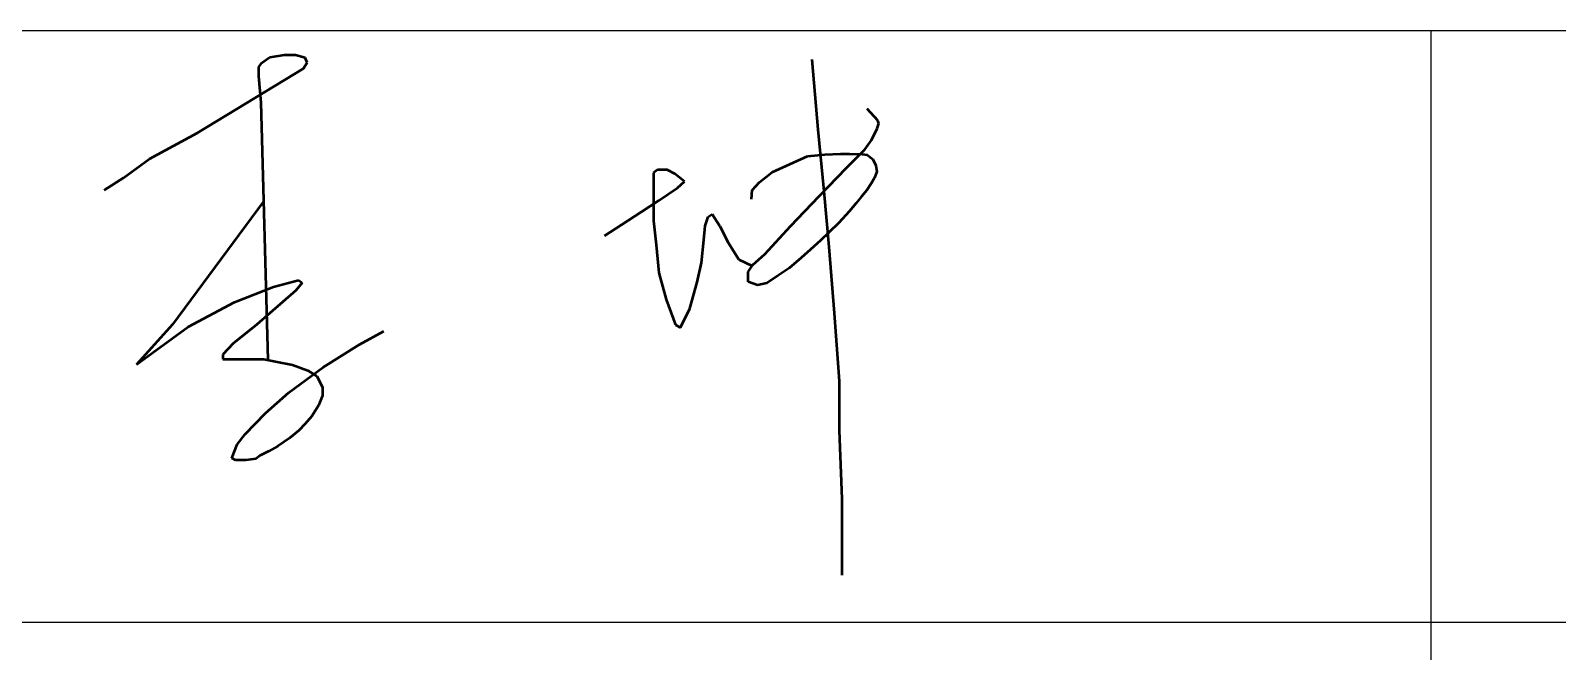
# Model space of a CAD drawing. Extents: x 5211311 to 5622788, y -441754 to -251897.
# Drawn here: x 5242771 to 5244449, y -285397 to -284715 of the extents above; entities that cross this region are included whole.
import ezdxf
from ezdxf.enums import TextEntityAlignment as Align

# ---------------------------------------------------------------- set-up
doc = ezdxf.new("R2010")
doc.units = 0
doc.header["$LTSCALE"] = 1000
doc.header["$MEASUREMENT"] = 0
doc.layers.get('0').update_dxf_attribs({"linetype": 'CONTINUOUS'})
doc.styles.add('sceie', font='sceie.shx', dxfattribs={"width": 0.7, "bigfont": 'sceic.shx'})

# ---------------------------------------------------------------- blocks, each defined once
blk = doc.blocks.new('签名')
at = {"lineweight": 50}
for p, q in [((5484443.6, -513930.1), (5484440.9, -513933.4)), ((5484453.3, -513923.1), (5484443.6, -513930.1)), ((5484469, -513920.7), (5484453.3, -513923.1)), ((5484481.4, -513920.7), (5484469, -513920.7)), ((5484492.1, -513923.7), (5484481.4, -513920.7)), ((5484490.2, -513935.2), (5484494.5, -513928.9)), ((5484494.5, -513928.9), (5484492.1, -513923.7)), ((5485048.8, -513925.4), (5485055.2, -514002.4)), ((5484373.9, -514006.1), (5484490.2, -513935.2)), ((5484440.9, -513933.4), (5484440.9, -513943.7)), ((5484440.9, -513943.7), (5484443.6, -513972.8)), ((5484443.6, -513972.8), (5484451, -514255.5)), ((5485121.3, -513992.4), (5485109.4, -513979.5)), ((5485120.6, -514001.4), (5485122.4, -513995.7)), ((5485122.4, -513995.7), (5485121.3, -513992.4)), ((5484321.1, -514034.4), (5484373.9, -514006.1)), ((5485055.2, -514002.4), (5485062, -514069.9)), ((5485114.2, -514014.2), (5485120.6, -514001.4)), ((5485044.1, -514031.7), (5485063, -514029.9)), ((5485063, -514029.9), (5485080.4, -514029)), ((5485080.4, -514029), (5485090.1, -514029)), ((5485086.9, -514044.6), (5485106.8, -514024.4)), ((5485090.1, -514029), (5485104, -514029.4)), ((5485104, -514029.4), (5485109.7, -514030.2)), ((5485106.8, -514024.4), (5485114.2, -514014.2)), ((5485109.7, -514030.2), (5485115.9, -514035.1)), ((5484292.6, -514055.3), (5484321.1, -514034.4)), ((5484879.2, -514046.7), (5484874.9, -514049.8)), ((5484889.7, -514046.7), (5484879.2, -514046.7)), ((5484898.3, -514051.1), (5484889.7, -514046.7)), ((5485005.3, -514049.1), (5485024.5, -514040.5)), ((5485024.5, -514040.5), (5485044.1, -514031.7)), ((5485056.7, -514075.4), (5485086.9, -514044.6)), ((5485115.9, -514035.1), (5485118.9, -514041.7)), ((5485118.9, -514041.7), (5485120, -514048.5)), ((5484271.3, -514069.1), (5484292.6, -514055.3)), ((5484874.9, -514049.8), (5484874.9, -514102.5)), ((5484908.7, -514059.3), (5484898.3, -514051.1)), ((5484901.1, -514066.5), (5484908.7, -514059.3)), ((5484983.3, -514069.1), (5484991.3, -514060.1)), ((5484991.3, -514060.1), (5485005.3, -514049.1)), ((5485114, -514061.8), (5485109.3, -514068.9)), ((5485117.5, -514055.4), (5485114, -514061.8)), ((5485120, -514048.5), (5485117.5, -514055.4)), ((5484861.5, -514092.7), (5484880.5, -514080.4)), ((5484880.5, -514080.4), (5484901.1, -514066.5)), ((5484982.5, -514078.8), (5484983.3, -514069.1)), ((5485025.4, -514108.5), (5485056.7, -514075.4)), ((5485062, -514069.9), (5485067.5, -514131.4)), ((5485103.3, -514075.8), (5485097.5, -514083.1)), ((5485109.3, -514068.9), (5485103.3, -514075.8)), ((5484446.4, -514081.4), (5484346.3, -514216.5)), ((5484839.8, -514106.9), (5484861.5, -514092.7)), ((5484935, -514098.4), (5484939.2, -514095.3)), ((5484939.2, -514095.3), (5484947.6, -514108.5)), ((5485089.8, -514092.4), (5485078.3, -514104.8)), ((5485097.5, -514083.1), (5485089.8, -514092.4)), ((5484820.9, -514119.1), (5484839.8, -514106.9)), ((5484874.9, -514102.5), (5484877.6, -514129)), ((5484930.1, -514124), (5484931.7, -514108.3)), ((5484931.7, -514108.3), (5484935, -514098.4)), ((5484947.6, -514108.5), (5484956.8, -514126.6)), ((5484997.2, -514139.3), (5485025.4, -514108.5)), ((5485078.3, -514104.8), (5485067.4, -514115.4)), ((5484877.6, -514129), (5484880.8, -514159.7)), ((5484927.5, -514148.8), (5484930.1, -514124)), ((5484956.8, -514126.6), (5484968.5, -514145.2)), ((5485058.2, -514124.4), (5485047.3, -514134.3)), ((5485067.4, -514115.4), (5485058.2, -514124.4)), ((5485067.5, -514131.4), (5485073.4, -514204.2)), ((5484968.5, -514145.2), (5484983.1, -514152.1)), ((5484983.9, -514150.9), (5484997.2, -514139.3)), ((5485037, -514143.3), (5485023.8, -514154.8)), ((5485047.3, -514134.3), (5485037, -514143.3)), ((5484880.8, -514159.7), (5484888.6, -514189.2)), ((5484922.8, -514170.1), (5484927.5, -514148.8)), ((5484978.8, -514158.7), (5484983.9, -514150.9)), ((5484978.8, -514169.6), (5484978.8, -514158.7)), ((5485011.7, -514162.9), (5484999.4, -514171.2)), ((5485023.8, -514154.8), (5485011.7, -514162.9)), ((5484414.5, -514192), (5484457.3, -514175.3)), ((5484482.1, -514179.3), (5484439.1, -514216.7)), ((5484457.3, -514175.3), (5484484.7, -514168)), ((5484489, -514170.8), (5484482.1, -514179.3)), ((5484484.7, -514168), (5484489, -514170.8)), ((5484914.7, -514199), (5484922.8, -514170.1)), ((5484989.1, -514173.2), (5484978.8, -514169.6)), ((5484999.4, -514171.2), (5484989.1, -514173.2)), ((5484363.7, -514219), (5484414.5, -514192)), ((5484888.6, -514189.2), (5484899, -514216.9)), ((5484904.6, -514220), (5484914.7, -514199)), ((5485073.4, -514204.2), (5485078.8, -514278.7)), ((5484346.3, -514216.5), (5484307, -514260.5)), ((5484307, -514260.5), (5484363.7, -514219)), ((5484439.1, -514216.7), (5484412.9, -514237.3)), ((5484551.9, -514238.4), (5484578.5, -514223.8)), ((5484899, -514216.9), (5484904.6, -514220)), ((5484412.9, -514237.3), (5484401.9, -514249.5)), ((5484511.5, -514263.7), (5484551.9, -514238.4)), ((5484401.9, -514249.5), (5484401.9, -514254.7)), ((5484401.9, -514254.7), (5484446.8, -514254.7)), ((5484446.8, -514254.7), (5484459.5, -514257.2)), ((5484459.5, -514257.2), (5484478.2, -514260.7)), ((5484474.4, -514291.2), (5484511.5, -514263.7)), ((5484478.2, -514260.7), (5484495.1, -514267)), ((5484495.1, -514267), (5484505.1, -514273.2)), ((5484505.1, -514273.2), (5484511.1, -514285.3)), ((5485078.8, -514278.7), (5485078.8, -514332.9)), ((5484448.7, -514314.1), (5484474.4, -514291.2)), ((5484511.1, -514294.4), (5484506.7, -514305.6)), ((5484511.1, -514285.3), (5484511.1, -514294.4)), ((5484426.1, -514337.2), (5484448.7, -514314.1)), ((5484506.7, -514305.6), (5484499.4, -514317.1)), ((5484492.1, -514325.7), (5484485.1, -514332.9)), ((5484499.4, -514317.1), (5484492.1, -514325.7)), ((5484411.7, -514363.3), (5484417.4, -514348.5)), ((5484417.4, -514348.5), (5484426.1, -514337.2)), ((5484474.8, -514341.6), (5484462, -514350.2)), ((5484485.1, -514332.9), (5484474.8, -514341.6)), ((5485078.8, -514332.9), (5485081.6, -514408.2)), ((5484415.7, -514365.7), (5484411.7, -514363.3)), ((5484426.9, -514365.7), (5484415.7, -514365.7)), ((5484438.1, -514364), (5484426.9, -514365.7)), ((5484442.7, -514360.5), (5484438.1, -514364)), ((5484452.4, -514355.9), (5484442.7, -514360.5)), ((5484462, -514350.2), (5484452.4, -514355.9)), ((5485081.6, -514408.2), (5485081.6, -514491.8))]:
    blk.add_line(p, q, dxfattribs=at)
at = {"style": 'sceie', "width": 0.8}
for p in [(5486670.1, -514111), (5486631, -514761.6), (5486657.1, -515425.2), (5486696.1, -516075.8), (5486709.1, -516674.4)]:
    blk.add_attdef('2020.4.26', text='', height=350, dxfattribs=at).set_placement(p, align=Align.MIDDLE)

msp = doc.modelspace()

# ---------------------------------------------------------------- linework, layer by layer
for p, q in [((5240810.1, -284714.7), (5258810.1, -284714.7)), ((5244310.1, -287964.7), (5244310.1, -284714.7)), ((5240810.1, -285364.7), (5246310.1, -285364.7))]:
    msp.add_line(p, q)

# ---------------------------------------------------------------- block references
at = {"color": 0}
msp.add_blockref('签名', (-241419.1, 229178.9), dxfattribs=at)

doc.saveas('drawing.dxf')
